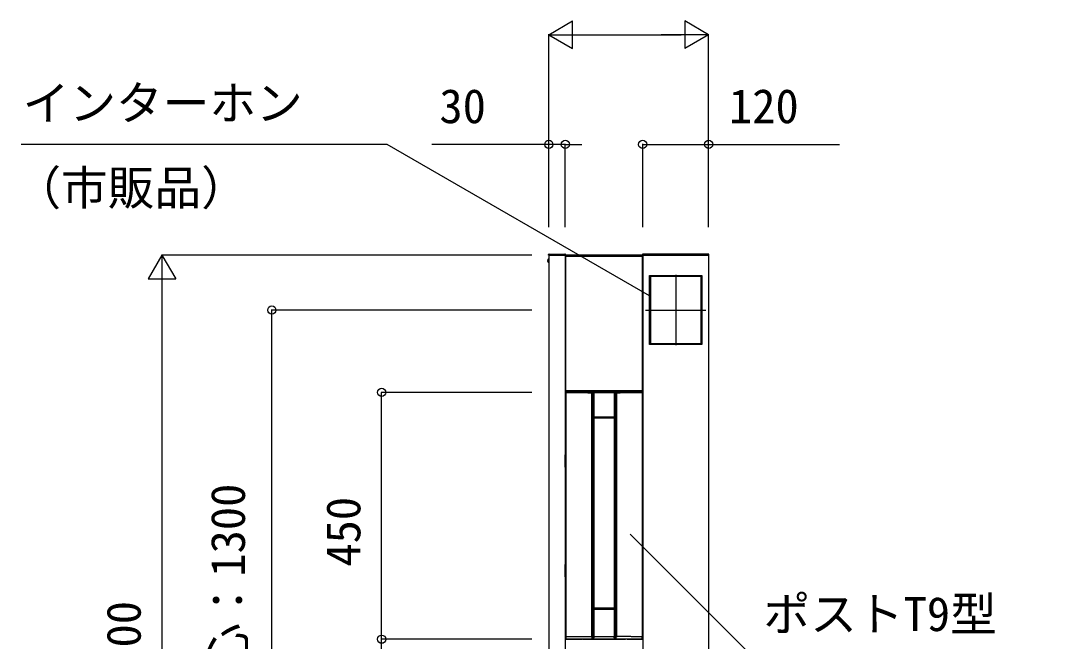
# Model space of a CAD drawing. Units: millimetres, scale not verified. Extents: x -4375 to 4375, y -6498 to 6471.
# Drawn here: x -2532 to -620, y -52 to 1079 of the extents above; entities that cross this region are included whole.
import ezdxf
from ezdxf.enums import TextEntityAlignment as Align

# ---------------------------------------------------------------- set-up
doc = ezdxf.new("R2010")
doc.units = ezdxf.units.MM
doc.header["$LTSCALE"] = 30
doc.layers.add('0-2_YKK_A1', color=4, linetype='Continuous')
doc.layers.add('0-3_YKK_D', color=6, linetype='Continuous')
doc.styles.add('ＭＳ ゴシック', font='')
doc.styles.get('ＭＳ ゴシック').set_extended_font_data('MS Gothic')

msp = doc.modelspace()

# ---------------------------------------------------------------- linework, layer by layer
at = {"layer": '0-2_YKK_A1'}
for p, q in [((-1571, 651.6), (-1570.94, 652.66)), ((-1570, 651.6), (-1571, 651.6)), ((-1570.5, 651.6), (-1540.5, 651.6)), ((-1541, 651.6), (-1570, 651.6)), ((-1569.94, 653.6), (-1541.06, 653.6)), ((-1399.5, 651.6), (-1279.5, 651.6)), ((-1399, 651.6), (-1280, 651.6)), ((-1280.06, 653.6), (-1398.94, 653.6)), ((-1280, 651.6), (-1279, 651.6)), ((-1279, 651.6), (-1279.06, 652.66)), ((-1572.47, 643.65), (-1570.65, 642.74)), ((-1572.47, 639.55), (-1570.65, 640.45)), ((-1570.5, 642.46), (-1570.65, 642.74)), ((-1570.5, 640.74), (-1570.65, 640.45)), ((-1570.5, 638), (-1570.5, 645.2)), ((-1292.25, 614.3), (-1386.75, 614.3)), ((-1386.7, 613.1), (-1386.7, 490.1)), ((-1339.5, 615.6), (-1339.5, 487.6)), ((-1292.3, 613.1), (-1292.3, 490.1)), ((-1394.7, 551.6), (-1284.3, 551.6)), ((-1292.25, 488.9), (-1386.75, 488.9)), ((-1539.2, 401.6), (-1539, 401.6)), ((-1539.07, 401.67), (-1400.93, 401.67)), ((-1539, 401.6), (-1401, 401.6)), ((-1400.8, 401.6), (-1401, 401.6)), ((-1540.07, 400.67), (-1540.07, -47.47)), ((-1539.73, 401.4), (-1540, 401.4)), ((-1540, 389.6), (-1540, 401.4)), ((-1540, 387.8), (-1540, -33.2)), ((-1539.59, 400.19), (-1539.59, -43.99)), ((-1491.5, 401.39), (-1493.9, 401.04)), ((-1492.9, 400.04), (-1492.9, -42.84)), ((-1488, 401.39), (-1491.5, 401.39)), ((-1490.5, 400.39), (-1490.5, -46.41)), ((-1488.5, 400.89), (-1488.5, 357.28)), ((-1488.43, 400.83), (-1488.43, 357.59)), ((-1488, 401.39), (-1487.94, 401.33)), ((-1452, 401.39), (-1452.06, 401.33)), ((-1448.5, 401.39), (-1452, 401.39)), ((-1451.57, 400.83), (-1451.57, 357.59)), ((-1451.5, 400.89), (-1451.5, 357.28)), ((-1449.5, 400.39), (-1449.5, -46.41)), ((-1448.5, 401.39), (-1446.1, 401.04)), ((-1447.1, 400.04), (-1447.1, -42.7)), ((-1400.41, 400.19), (-1400.41, -43.85)), ((-1400.27, 401.4), (-1400, 401.4)), ((-1400, 389.6), (-1400, 401.4)), ((-1400, 387.8), (-1400, -33.2)), ((-1399.93, 400.67), (-1399.93, -47.47)), ((-1489.68, 354.78), (-1489.68, 8.42)), ((-1489.68, 354.78), (-1489.5, 354.6)), ((-1489.5, 354.6), (-1489.5, 8.6)), ((-1488.66, 354.1), (-1488.66, 9.1)), ((-1488.5, 357.28), (-1488.43, 357.59)), ((-1488.43, 353.88), (-1488.43, 9.32)), ((-1488, 356.78), (-1487.95, 357.1)), ((-1488, 356.78), (-1487.68, 356.78)), ((-1487.68, 356.78), (-1487.5, 356.6)), ((-1487.66, 355.1), (-1452.34, 355.1)), ((-1452.5, 356.6), (-1487.5, 356.6)), ((-1452.32, 356.78), (-1452.5, 356.6)), ((-1452, 356.78), (-1452.32, 356.78)), ((-1452, 356.78), (-1452.05, 357.1)), ((-1451.5, 357.28), (-1451.57, 357.59)), ((-1451.57, 353.88), (-1451.57, 9.32)), ((-1451.34, 354.1), (-1451.34, 9.1)), ((-1450.32, 354.78), (-1450.5, 354.6)), ((-1450.5, 8.6), (-1450.5, 354.6)), ((-1450.32, 8.42), (-1450.32, 354.78)), ((-1540, 281.85), (-1540.5, 281.85)), ((-1540, 271.35), (-1540.5, 271.35)), ((-1400, 281.85), (-1399.5, 281.85)), ((-1400, 271.35), (-1399.5, 271.35)), ((-1540, 81.85), (-1540.5, 81.85)), ((-1400, 81.85), (-1399.5, 81.85)), ((-1540, 71.35), (-1540.5, 71.35)), ((-1400, 71.35), (-1399.5, 71.35)), ((-1489.68, 8.42), (-1489.5, 8.6)), ((-1488.5, 5.92), (-1488.5, -46)), ((-1488.43, 5.61), (-1488.5, 5.92)), ((-1488.43, 5.61), (-1488.43, -43.62)), ((-1488, 6.42), (-1487.68, 6.42)), ((-1487.95, 6.1), (-1488, 6.42)), ((-1487.68, 6.42), (-1487.5, 6.6)), ((-1452.34, 8.1), (-1487.66, 8.1)), ((-1487.5, 6.6), (-1452.5, 6.6)), ((-1452.32, 6.42), (-1452.5, 6.6)), ((-1452, 6.42), (-1452.32, 6.42)), ((-1452.05, 6.1), (-1452, 6.42)), ((-1451.57, 5.61), (-1451.5, 5.92)), ((-1451.57, 5.61), (-1451.57, -43.62)), ((-1451.5, 5.92), (-1451.5, -46)), ((-1450.32, 8.42), (-1450.5, 8.6)), ((-1540, -33.6), (-1540, -48.2)), ((-1400, -33.6), (-1400, -48.2)), ((-1539.73, -48.2), (-1540, -48.2)), ((-1539.59, -43.99), (-1539.71, -47.1)), ((-1539.2, -48.4), (-1539, -48.4)), ((-1539.07, -48.47), (-1520.82, -48.47)), ((-1401, -48.4), (-1539, -48.4)), ((-1518.45, -48.33), (-1520.82, -48.47)), ((-1509.18, -48.47), (-1511.55, -48.33)), ((-1509.18, -48.47), (-1474.47, -48.47)), ((-1492.9, -42.84), (-1491.46, -46.99)), ((-1491.47, -48.25), (-1490.44, -48.26)), ((-1491.46, -46.99), (-1490.47, -47.22)), ((-1490.5, -46.41), (-1490.47, -47.22)), ((-1465.53, -48.47), (-1430.82, -48.47)), ((-1451.5, -46), (-1451.57, -44.12)), ((-1448.53, -48.26), (-1449.56, -48.26)), ((-1449.53, -47.22), (-1449.5, -46.41)), ((-1449.53, -47.22), (-1448.5, -46.98)), ((-1448.5, -46.98), (-1447.1, -42.7)), ((-1428.45, -48.33), (-1430.82, -48.47)), ((-1419.18, -48.47), (-1421.55, -48.33)), ((-1419.18, -48.47), (-1400.93, -48.47)), ((-1400.8, -48.4), (-1401, -48.4)), ((-1400.3, -47.1), (-1400.41, -43.85)), ((-1400.27, -48.2), (-1400, -48.2))]:
    msp.add_line(p, q, dxfattribs=at)
for points in [[(-1570.5, 651.6), (-1570.5, -748.4), (-1570.5, -1048.4)], [(-1540.06, 652.66), (-1540, 651.6), (-1541, 651.6)], [(-1540.5, 651.6), (-1540.5, -748.4), (-1540.5, -1048.4)], [(-1399.94, 652.66), (-1400, 651.6), (-1399, 651.6)], [(-1399.5, 651.6), (-1399.5, -748.4), (-1399.5, -1048.4)], [(-1279.5, 651.6), (-1279.5, -748.4), (-1279.5, -1048.4)], [(-1387, 613.1), (-1385.5, 613.1), (-1385.5, 490.1), (-1387, 490.1)], [(-1292.25, 614.6), (-1292.25, 613.1), (-1386.75, 613.1), (-1386.75, 614.6)], [(-1292, 613.1), (-1293.5, 613.1), (-1293.5, 490.1), (-1292, 490.1)], [(-1292.25, 488.6), (-1292.25, 490.1), (-1386.75, 490.1), (-1386.75, 488.6)], [(-1538.7, -48.14), (-1537.23, -48.13), (-1535.75, -48.12), (-1534.27, -48.11), (-1532.79, -48.1), (-1531.31, -48.09), (-1529.83, -48.08), (-1528.34, -48.08), (-1526.86, -48.07), (-1525.37, -48.06), (-1523.88, -48.05), (-1522.39, -48.05), (-1520.9, -48.04), (-1519.41, -48.04), (-1517.92, -48.03), (-1516.43, -48.03), (-1514.93, -48.02), (-1513.44, -48.02), (-1511.94, -48.01), (-1510.45, -48.01), (-1508.95, -48), (-1507.45, -48), (-1505.95, -48), (-1504.46, -48), (-1502.96, -47.99), (-1501.46, -47.99), (-1499.96, -47.99), (-1498.46, -47.99), (-1496.96, -47.99), (-1495.46, -47.99), (-1493.96, -47.99), (-1492.46, -47.99)], [(-1493.9, -43.84), (-1495.45, -43.84), (-1497, -43.84), (-1498.55, -43.84), (-1500.1, -43.85), (-1501.65, -43.85), (-1503.19, -43.85), (-1504.74, -43.85), (-1506.29, -43.85), (-1507.84, -43.86), (-1509.39, -43.86), (-1510.93, -43.86), (-1512.48, -43.87), (-1514.02, -43.87), (-1515.57, -43.88), (-1517.11, -43.88), (-1518.65, -43.89), (-1520.19, -43.89), (-1521.73, -43.9), (-1523.27, -43.91), (-1524.81, -43.91), (-1526.35, -43.92), (-1527.88, -43.93), (-1529.42, -43.93), (-1530.95, -43.94), (-1532.48, -43.95), (-1534.01, -43.96), (-1535.54, -43.97), (-1537.06, -43.98), (-1538.59, -43.99)], [(-1488.43, -44.12), (-1488.5, -46), (-1489.5, -46.2), (-1490.5, -46.41)], [(-1490.44, -48.26), (-1489.18, -48.27), (-1487.92, -48.28), (-1486.65, -48.28), (-1485.38, -48.29), (-1484.11, -48.3), (-1482.84, -48.3), (-1481.56, -48.31), (-1480.28, -48.32), (-1479, -48.32), (-1477.72, -48.32), (-1476.43, -48.33), (-1475.15, -48.33), (-1473.86, -48.33), (-1472.58, -48.33), (-1471.29, -48.33), (-1470, -48.34), (-1468.71, -48.33), (-1467.42, -48.33), (-1466.14, -48.33), (-1464.85, -48.33), (-1463.57, -48.33), (-1462.28, -48.32), (-1461, -48.32), (-1459.72, -48.32), (-1458.44, -48.31), (-1457.16, -48.3), (-1455.89, -48.3), (-1454.62, -48.29), (-1453.35, -48.28), (-1452.08, -48.28), (-1450.82, -48.27), (-1449.56, -48.26)], [(-1452.06, -44.12), (-1453.28, -44.13), (-1454.51, -44.14), (-1455.74, -44.15), (-1456.97, -44.16), (-1458.2, -44.16), (-1459.44, -44.17), (-1460.68, -44.17), (-1461.92, -44.18), (-1463.16, -44.18), (-1464.4, -44.18), (-1465.64, -44.19), (-1466.89, -44.19), (-1468.13, -44.19), (-1469.38, -44.19), (-1470.62, -44.19), (-1471.87, -44.19), (-1473.11, -44.19), (-1474.36, -44.19), (-1475.6, -44.18), (-1476.84, -44.18), (-1478.08, -44.18), (-1479.32, -44.17), (-1480.56, -44.17), (-1481.8, -44.16), (-1483.03, -44.16), (-1484.26, -44.15), (-1485.49, -44.14), (-1486.72, -44.13), (-1487.94, -44.12)], [(-1449.5, -46.41), (-1450.5, -46.2), (-1451.5, -46)], [(-1447.5, -47.98), (-1446, -47.98), (-1444.51, -47.98), (-1443.01, -47.98), (-1441.51, -47.98), (-1440.01, -47.98), (-1438.51, -47.99), (-1437.01, -47.99), (-1435.52, -47.99), (-1434.02, -47.99), (-1432.52, -48), (-1431.03, -48), (-1429.53, -48), (-1428.03, -48.01), (-1426.54, -48.01), (-1425.05, -48.02), (-1423.55, -48.02), (-1422.06, -48.03), (-1420.57, -48.03), (-1419.08, -48.04), (-1417.59, -48.04), (-1416.11, -48.05), (-1414.62, -48.06), (-1413.13, -48.06), (-1411.65, -48.07), (-1410.17, -48.08), (-1408.69, -48.09), (-1407.21, -48.09), (-1405.73, -48.1), (-1404.25, -48.11), (-1402.78, -48.12), (-1401.3, -48.13)], [(-1401.41, -43.84), (-1402.94, -43.83), (-1404.46, -43.82), (-1405.99, -43.81), (-1407.52, -43.8), (-1409.05, -43.8), (-1410.58, -43.79), (-1412.12, -43.78), (-1413.65, -43.77), (-1415.19, -43.77), (-1416.73, -43.76), (-1418.27, -43.75), (-1419.81, -43.75), (-1421.35, -43.74), (-1422.89, -43.74), (-1424.43, -43.73), (-1425.98, -43.73), (-1427.52, -43.72), (-1429.07, -43.72), (-1430.61, -43.71), (-1432.16, -43.71), (-1433.71, -43.71), (-1435.26, -43.7), (-1436.81, -43.7), (-1438.35, -43.7), (-1439.9, -43.7), (-1441.45, -43.7), (-1443, -43.7), (-1444.55, -43.7), (-1446.1, -43.7)]]:
    msp.add_lwpolyline(points, dxfattribs=at)
for points in [[(-1399.5, 651.6), (-1540.5, 651.6), (-1540.5, 649.6), (-1399.5, 649.6)], [(-1400, 649.6), (-1540, 649.6), (-1540, 404.6), (-1400, 404.6)], [(-1292, 488.6), (-1387, 488.6), (-1387, 614.6), (-1292, 614.6)], [(-1399.5, 404.6), (-1540.5, 404.6), (-1540.5, 402.6), (-1399.5, 402.6)], [(-1540.5, 287.85), (-1540, 287.85), (-1540, 265.35), (-1540.5, 265.35)], [(-1399.5, 287.85), (-1400, 287.85), (-1400, 265.35), (-1399.5, 265.35)], [(-1540.5, 87.85), (-1540, 87.85), (-1540, 65.35), (-1540.5, 65.35)], [(-1399.5, 87.85), (-1400, 87.85), (-1400, 65.35), (-1399.5, 65.35)]]:
    msp.add_lwpolyline(points, close=True, dxfattribs=at)
for centre, radius, start, end in [((-1569.94, 652.6), 1, 90, 176.5), ((-1541.06, 652.6), 1, 3.5, 90), ((-1398.94, 652.6), 1, 90, 176.5), ((-1280.06, 652.6), 1, 3.5, 90), ((-1568.8, 641.6), 4.2, 117.28096, 242.71904), ((-1570.65, 645.2), 0.154, 0, 117.28096), ((-1570.65, 638), 0.154, 242.71904, 0), ((-1539.07, 400.67), 1, 90, 180), ((-1539.2, 400.8), 0.8, 90, 131.40962), ((-1400.93, 400.67), 1, 0, 90), ((-1400.8, 400.8), 0.8, 48.59038, 90), ((-1538.59, 400.19), 1, 89.62807, 180), ((-1493.9, 400.04), 1, 0, 89.992), ((-1491.5, 400.39), 1, 0, 90), ((-1488, 400.89), 0.5, 90, 180), ((-1487.93, 400.83), 0.5, 90.40692, 180), ((-1452.07, 400.83), 0.5, 0, 89.59308), ((-1452, 400.89), 0.5, 0, 90), ((-1448.5, 400.39), 1, 90, 180), ((-1446.1, 400.04), 1, 90.008, 180), ((-1401.41, 400.19), 1, 0, 90.37193), ((-1487.68, 354.78), 2, 90, 180), ((-1487.5, 354.6), 2, 90, 180), ((-1487.66, 354.1), 1, 90, 180), ((-1488, 357.28), 0.5, 180, 270), ((-1487.93, 357.59), 0.5, 180, 267.94447), ((-1487.43, 353.88), 1, 90.3952, 180), ((-1452.57, 353.88), 1, 0, 89.6048), ((-1452.5, 354.6), 2, 0, 90), ((-1452.34, 354.1), 1, 0, 90), ((-1452.32, 354.78), 2, 0, 90), ((-1452.07, 357.59), 0.5, 272.05553, 360), ((-1452, 357.28), 0.5, 270, 0), ((-1487.68, 8.42), 2, 180, 270), ((-1487.5, 8.6), 2, 180, 270), ((-1487.66, 9.1), 1, 180, 270), ((-1488, 5.92), 0.5, 90, 180), ((-1487.43, 9.32), 1, 180, 269.6048), ((-1487.93, 5.61), 0.5, 92.05553, 180), ((-1452.57, 9.32), 1, 270.3952, 360), ((-1452.5, 8.6), 2, 270, 0), ((-1452.34, 9.1), 1, 270, 0), ((-1452.32, 8.42), 2, 270, 0), ((-1452.07, 5.61), 0.5, 0, 87.94447), ((-1452, 5.92), 0.5, 0, 90), ((-1539.07, -47.47), 1, 180, 270), ((-1539.2, -47.6), 0.8, 228.59038, 270), ((-1538.71, -47.14), 1, 177.95183, 270.38106), ((-1538.59, -42.99), 1, 180, 270.36679), ((-1493.9, -42.84), 1, 270.00672, 0), ((-1492.46, -46.99), 1, 269.99511, 0), ((-1491.47, -47.25), 1, 270, 1.85259), ((-1487.93, -43.62), 0.5, 180, 269.57692), ((-1452.07, -43.62), 0.5, 270.42735, 360), ((-1448.53, -47.26), 1, 178.14741, 270), ((-1447.5, -46.98), 1, 180, 270.00457), ((-1446.1, -42.7), 1, 180, 269.99328), ((-1401.41, -42.84), 1, 269.633, 360), ((-1401.3, -47.13), 1, 269.61919, 1.91087), ((-1400.93, -47.47), 1, 270, 0), ((-1400.8, -47.6), 0.8, 270, 311.40962)]:
    msp.add_arc(centre, radius, start, end, dxfattribs=at)
for centre, major_axis, ratio, start_param, end_param in [((-1492.9, 409.77), (-250, 0), 0.034921, 1.3869999, 1.5667969), ((-1470, 398.25), (90, 0), 0.034921, 1.3701536, 1.771439), ((-1447.1, 409.77), (250, 0), 0.034921, 4.7163884, 4.8961854), ((-1470, 372.65), (90, 0), 0.176327, 4.5115832, 4.9131947), ((-1470, 351.8), (-90, 0), 0.034921, 4.5173745, 4.9074035), ((-1470, -9.45), (90, 0), 0.176327, 1.3699906, 1.7716021), ((-1470, 11.4), (-90, 0), 0.034921, 1.3757818, 1.7658109), ((-1515, -48.4), (4, 0), 0.034921, 0.5325041, 2.6090886), ((-1470, -48.61), (6, 0), 0.034921, 0.7297277, 2.411865), ((-1425, -48.4), (4, 0), 0.034921, 0.5325041, 2.6090886)]:
    msp.add_ellipse(centre, major_axis=major_axis, ratio=ratio, start_param=start_param, end_param=end_param, dxfattribs=at)
at = {"layer": '0-3_YKK_D'}
for p, q in [((-1570.5, 1053.6), (-1527.2, 1078.6)), ((-1527.2, 1028.6), (-1527.2, 1078.6)), ((-1279.5, 1053.6), (-1322.8, 1078.6)), ((-1322.8, 1078.6), (-1322.8, 1028.6)), ((-1570.5, 702.6), (-1570.5, 1054.6)), ((-1570.5, 1053.6), (-1527.2, 1028.6)), ((-1570.5, 1053.6), (-1483.9, 1053.6)), ((-1520.5, 1053.6), (-1329.5, 1053.6)), ((-1279.5, 1053.6), (-1366.1, 1053.6)), ((-1279.5, 1053.6), (-1322.8, 1028.6)), ((-1279.5, 702.6), (-1279.5, 1054.6)), ((-1570.5, 853.6), (-1783.51, 853.6)), ((-1570.5, 702.6), (-1570.5, 854.6)), ((-1540.5, 853.6), (-1570.5, 853.6)), ((-1540.5, 702.6), (-1540.5, 854.6)), ((-1540.5, 853.6), (-1510.5, 853.6)), ((-1399.5, 702.6), (-1399.5, 854.6)), ((-1279.5, 702.6), (-1279.5, 854.6)), ((-2275, 651.6), (-2300, 608.3)), ((-1601.5, 651.6), (-2276, 651.6)), ((-2275, 651.6), (-2250, 608.3)), ((-2275, 651.6), (-2275, 565)), ((-2300, 608.3), (-2250, 608.3)), ((-2275, 601.6), (-2275, -698.4)), ((-1601.5, 551.6), (-2076, 551.6)), ((-2075, -748.4), (-2075, 551.6)), ((-1601.5, 401.6), (-1876, 401.6)), ((-1875, -48.4), (-1875, 401.6)), ((-1601.5, -48.4), (-1876, -48.4)), ((-1601.5, -48.4), (-1876, -48.4)), ((-1875, -748.4), (-1875, -48.4))]:
    msp.add_line(p, q, dxfattribs=at)
for points in [[(-1387, 577.65), (-1864.96, 853.6), (-2531.75, 853.6)], [(-1399.5, 853.6), (-1279.5, 853.6), (-1041.43, 853.6)], [(-1422.29, 143.31), (-1211.48, -67.51), (-619.54, -67.51)]]:
    msp.add_lwpolyline(points, dxfattribs=at)
for centre in [(-1570.5, 853.6), (-1540.5, 853.6), (-1399.5, 853.6), (-1279.5, 853.6), (-2075, 551.6), (-1875, 401.6), (-1875, -48.4), (-1875, -48.4)]:
    msp.add_circle(centre, 7.5, dxfattribs=at)

# ---------------------------------------------------------------- texts
at = {"layer": '0-3_YKK_D', "style": 'ＭＳ ゴシック'}
for s, p in [('インターホン', (-2528.78, 879.27)), ('30', (-1769.79, 873.6)), ('120', (-1242.54, 873.6)), ('（市販品）', (-2543.75, 724.56)), ('ポストT9型', (-1179.52, -52.28))]:
    msp.add_text(s, height=62.32, dxfattribs=at).set_placement(p, align=Align.BOTTOM_LEFT)
for s, p in [('インターホン中心：1300', (-2105.14, -699.44)), ('450', (-1895, 83.87)), ('H＝1400', (-2295, -275.63))]:
    msp.add_text(s, height=62.32, rotation=90, dxfattribs=at).set_placement(p, align=Align.BOTTOM_LEFT)

doc.saveas('drawing.dxf')
